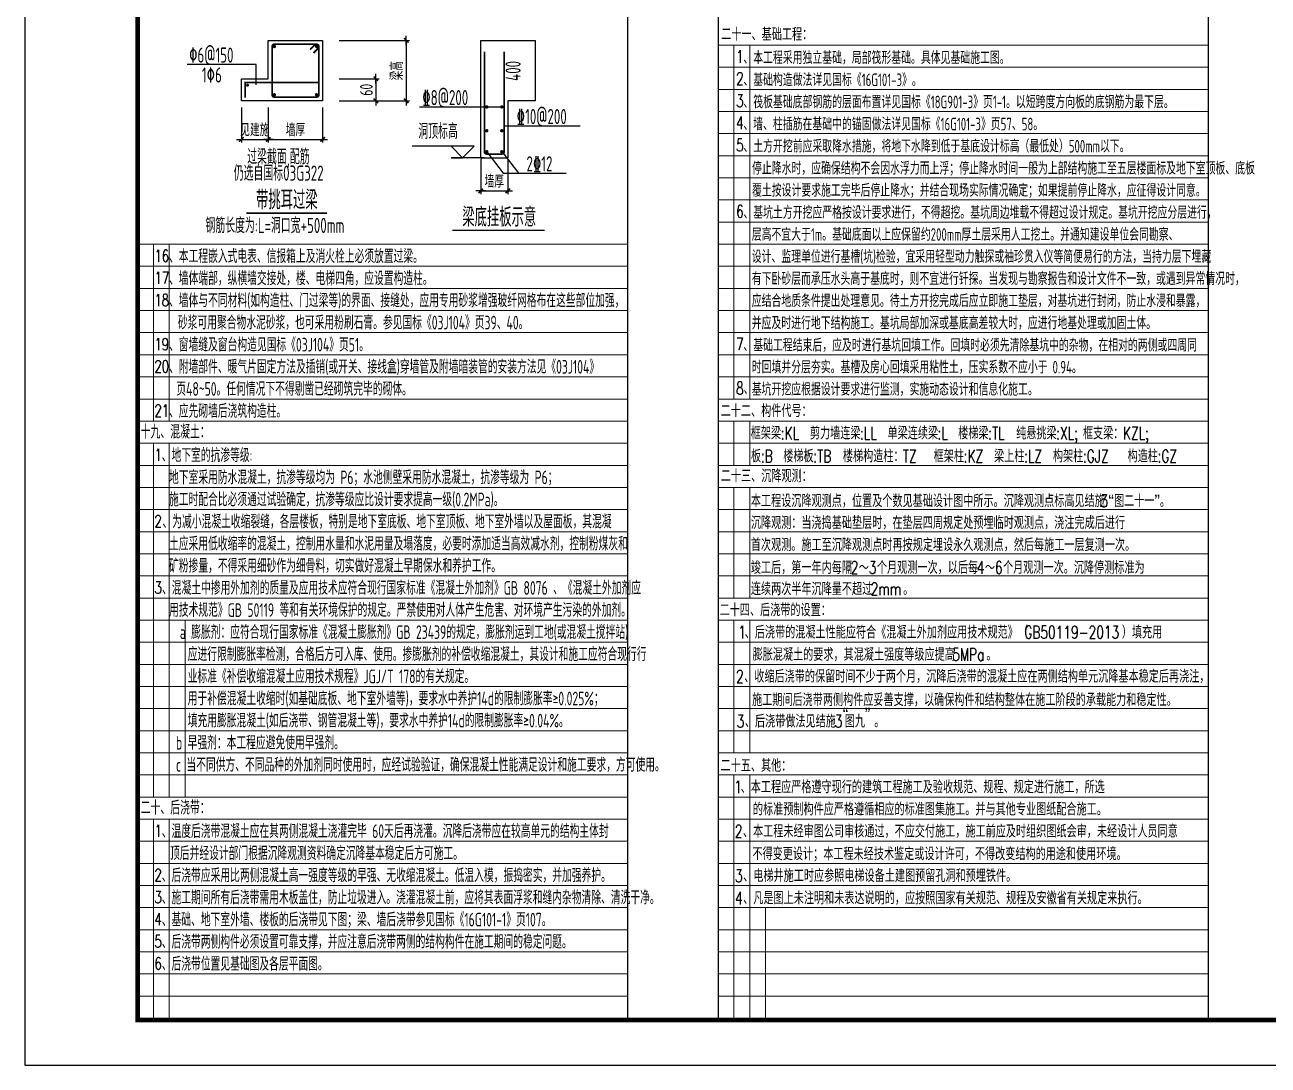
# Model space of a CAD drawing. Extents: x 1051052 to 1482120, y -981644 to -673261.
# Drawn here: x 1186102 to 1225440, y -820818 to -787887 of the extents above; entities that cross this region are included whole.
import ezdxf
from ezdxf.enums import TextEntityAlignment as Align

# ---------------------------------------------------------------- set-up
doc = ezdxf.new("R2010")
doc.units = 0
doc.header["$LTSCALE"] = 1000
doc.header["$MEASUREMENT"] = 0
doc.layers.add('TEXT', color=7, linetype='Continuous', lineweight=25)
doc.layers.add('图框外框__细线', color=9, linetype='Continuous', lineweight=18)
for name, color, linetype in [('TK', 142, 'Continuous'), ('填充', 8, 'Continuous'), ('层0', 7, 'Continuous'), ('钢筋', 1, 'Continuous')]:
    doc.layers.add(name, color=color, linetype=linetype)
doc.styles.add('_TCH_DIM', font='SIMPLEX', dxfattribs={"bigfont": 'GBCBIG'})
doc.styles.add('DIM_FONT', font='SIMPLEX', dxfattribs={"width": 0.8})
doc.styles.add('TSSD_Dimension', font='Tssdeng.shx', dxfattribs={"width": 0.7, "bigfont": 'Hztxt.shx'})
doc.styles.add('TSSD_Rein', font='Tssdeng.shx', dxfattribs={"width": 0.7, "bigfont": 'hztxt.shx'})
doc.dimstyles.new('AXIS', dxfattribs={"dimtxt": 300, "dimasz": 1, "dimexe": 100, "dimexo": 150, "dimgap": 150, "dimtad": 1, "dimdec": 0, "dimzin": 0, "dimdsep": 46, "dimtxsty": 'DIM_FONT', "dimblk": '_DIMX', "dimcen": 0.09, "dimclrt": 7, "dimadec": 0, "dimazin": 0, "dimtfac": 1, "dimtdec": 0, "dimtix": 1, "dimtmove": 2, "dimatfit": 3, "dimldrblk": '_DIMX', "dimfxl": 0, "dimtolj": 1, "dimtzin": 0, "dimarcsym": 0})

# ---------------------------------------------------------------- blocks, each defined once
blk = doc.blocks.new('_DIMX')
blk.add_line((-150, 0), (150, 0))
at = {"const_width": 50}
blk.add_lwpolyline([(-70, -70), (70, 70)], dxfattribs=at)
blk = doc.blocks.new('*D547')
at = {"layer": 'Defpoints', "color": 0, "transparency": 16777216}
for p in [(1200524, -791979), (1201385, -791979), (1201385, -793143)]:
    blk.add_point(p, dxfattribs=at)
at = {"layer": 'TEXT', "color": 0, "lineweight": -2, "transparency": 16777216}
for p, q in [((1200524, -792129), (1200524, -793243)), ((1201385, -792129), (1201385, -793243)), ((1200525, -793143), (1201384, -793143))]:
    blk.add_line(p, q, dxfattribs=at)
at = {"layer": 'TEXT', "color": 0, "lineweight": -2, "transparency": 16777216, "rotation": 180}
blk.add_blockref('_DIMX', (1200524, -793143), dxfattribs=at)
at = {"layer": 'TEXT', "color": 0, "lineweight": -2, "transparency": 16777216}
blk.add_blockref('_DIMX', (1201385, -793143), dxfattribs=at)
at = {"layer": 'TEXT', "color": 7, "transparency": 16777216, "insert": (1200954, -792843), "char_height": 400, "attachment_point": 5, "style": 'TSSD_Dimension'}
blk.add_mtext('\\A1;墙厚', dxfattribs=at)
blk = doc.blocks.new('*D548')
at = {"layer": 'Defpoints', "color": 0, "transparency": 16777216}
for p in [(1195896, -788380), (1195896, -790293), (1198168, -790293)]:
    blk.add_point(p, dxfattribs=at)
at = {"layer": 'TEXT', "color": 0, "lineweight": -2, "transparency": 16777216}
for p, q in [((1196046, -788380), (1198268, -788380)), ((1198168, -788381), (1198168, -790292)), ((1196046, -790293), (1198268, -790293))]:
    blk.add_line(p, q, dxfattribs=at)
for p, rotation in [((1198168, -788380), 90), ((1198168, -790293), 270)]:
    blk.add_blockref('_DIMX', p, dxfattribs=dict(at, rotation=rotation))
at = {"layer": 'TEXT', "color": 7, "transparency": 16777216, "insert": (1197868, -789337), "char_height": 400, "attachment_point": 5, "rotation": 90, "style": 'TSSD_Dimension'}
blk.add_mtext('\\A1;梁高', dxfattribs=at)
blk = doc.blocks.new('*D549')
at = {"layer": 'Defpoints', "color": 0, "transparency": 16777216}
for p in [(1195896, -789591), (1195896, -790293), (1197208, -790293)]:
    blk.add_point(p, dxfattribs=at)
at = {"layer": 'TEXT', "color": 0, "lineweight": -2, "transparency": 16777216}
for p, q in [((1196046, -789591), (1197308, -789591)), ((1197208, -789592), (1197208, -790292)), ((1196046, -790293), (1197308, -790293))]:
    blk.add_line(p, q, dxfattribs=at)
for p, rotation in [((1197208, -789591), 90), ((1197208, -790293), 270)]:
    blk.add_blockref('_DIMX', p, dxfattribs=dict(at, rotation=rotation))
at = {"layer": 'TEXT', "color": 7, "transparency": 16777216, "insert": (1196908, -789942), "char_height": 400, "attachment_point": 5, "rotation": 90, "style": 'TSSD_Dimension'}
blk.add_mtext('\\A1;60', dxfattribs=at)
blk = doc.blocks.new('*D550')
at = {"layer": 'Defpoints', "color": 0, "transparency": 16777216}
for p in [(1193803, -790349), (1195524, -790349), (1195524, -791513)]:
    blk.add_point(p, dxfattribs=at)
at = {"layer": 'TEXT', "color": 0, "lineweight": -2, "transparency": 16777216}
for p, q in [((1193803, -790499), (1193803, -791613)), ((1195524, -790499), (1195524, -791613)), ((1193804, -791513), (1195523, -791513))]:
    blk.add_line(p, q, dxfattribs=at)
at = {"layer": 'TEXT', "color": 0, "lineweight": -2, "transparency": 16777216, "rotation": 180}
blk.add_blockref('_DIMX', (1193803, -791513), dxfattribs=at)
at = {"layer": 'TEXT', "color": 0, "lineweight": -2, "transparency": 16777216}
blk.add_blockref('_DIMX', (1195524, -791513), dxfattribs=at)
at = {"layer": 'TEXT', "color": 7, "transparency": 16777216, "insert": (1194664, -791213), "char_height": 400, "attachment_point": 5, "style": 'TSSD_Dimension'}
blk.add_mtext('\\A1;墙厚', dxfattribs=at)
blk = doc.blocks.new('*D551')
at = {"layer": 'Defpoints', "color": 0, "transparency": 16777216}
for p in [(1192953, -790349), (1193803, -790349), (1193803, -791513)]:
    blk.add_point(p, dxfattribs=at)
at = {"layer": 'TEXT', "color": 0, "lineweight": -2, "transparency": 16777216}
for p, q in [((1192953, -790499), (1192953, -791613)), ((1193803, -790499), (1193803, -791613)), ((1192952, -791513), (1192951, -791513)), ((1192953, -791513), (1193803, -791513)), ((1193804, -791513), (1193805, -791513))]:
    blk.add_line(p, q, dxfattribs=at)
blk.add_blockref('_DIMX', (1192953, -791513), dxfattribs=at)
at = {"layer": 'TEXT', "color": 0, "lineweight": -2, "transparency": 16777216, "rotation": 180}
blk.add_blockref('_DIMX', (1193803, -791513), dxfattribs=at)
at = {"layer": 'TEXT', "color": 7, "transparency": 16777216, "insert": (1193378, -791213), "char_height": 400, "attachment_point": 5, "style": 'TSSD_Dimension'}
blk.add_mtext('\\A1;见建施', dxfattribs=at)
blk = doc.blocks.new('A2K')
at = {"layer": 'TK'}
blk.add_lwpolyline([(0, 0), (59400, 0), (59400, 42000), (0, 42000)], close=True, dxfattribs=at)
at = {"layer": 'TK', "const_width": 100}
blk.add_lwpolyline([(2500, 1000), (58400, 1000), (58400, 41000), (2500, 41000)], close=True, dxfattribs=at)

msp = doc.modelspace()

# ---------------------------------------------------------------- linework, layer by layer
msp.add_line((1189669.715, -819391.036), (1259451.544, -819391.036))
at = {"layer": 'TEXT'}
for p, q in [((1193803.348, -788380.415, 1588.811), (1195523.732, -788380.415, 1588.811)), ((1193803.348, -789591.001, 1588.811), (1193803.348, -788380.415, 1588.811)), ((1195523.732, -788380.415, 1588.811), (1195523.732, -790292.609, 1588.811)), ((1200524.317, -788380.415, 1588.811), (1202244.701, -788380.415, 1588.811)), ((1200524.317, -792096.691, 1588.811), (1200524.317, -788380.415, 1588.811)), ((1202244.701, -788380.415, 1588.811), (1202244.701, -790292.609, 1588.811)), ((1193421.626, -789137.881, 1588.811), (1191232.946, -789137.881, 1588.811)), ((1193421.626, -789785.881, 1588.811), (1193421.626, -789137.881, 1588.811)), ((1192953.146, -789591.001, 1588.811), (1193803.348, -789591.001, 1588.811)), ((1192953.146, -790292.609, 1588.811), (1192953.146, -789591.001, 1588.811)), ((1195523.732, -790292.609, 1588.811), (1192953.146, -790292.609, 1588.811)), ((1201384.509, -790292.609, 1588.811), (1201384.509, -792096.691, 1588.811)), ((1202244.701, -790292.609, 1588.811), (1201384.509, -790292.609, 1588.811)), ((1198583.415, -790484.75, 1588.811), (1201192.509, -790484.75, 1588.811)), ((1201264.509, -791084.845, 1588.811), (1203676.175, -791084.845, 1588.811)), ((1200524.317, -792096.691, 1588.811), (1201384.509, -792096.691, 1588.811)), ((1200716.317, -791904.691, 1588.811), (1201233.177, -792581.771, 1588.811)), ((1201205.6, -791904.691, 1588.811), (1201722.46, -792581.771, 1588.811)), ((1201233.177, -792581.771, 1588.811), (1203226.359, -792581.771, 1588.811))]:
    msp.add_line(p, q, dxfattribs=at)
at = {"layer": 'TEXT', "const_width": 54, "elevation": 1588.811}
for points in [[(1195126.026, -788670.12), (1195295.732, -788500.415), (1195331.732, -788500.415, -0.414213562), (1195403.732, -788572.415), (1195403.732, -790100.609, -0.414213562), (1195331.732, -790172.609), (1193995.348, -790172.609, -0.414213562), (1193923.348, -790100.609), (1193923.348, -788572.415, -0.414213562), (1193995.348, -788500.415), (1195331.732, -788500.415, -0.414213562), (1195403.732, -788572.415), (1195403.732, -788608.415), (1195234.026, -788778.12)], [(1201033.746, -791976.691), (1200716.317, -791976.691, -0.414213562), (1200644.317, -791904.691), (1200644.317, -788732.387)], [(1200875.08, -791976.691), (1201192.509, -791976.691, 0.414213562), (1201264.509, -791904.691), (1201264.509, -788732.387)]]:
    msp.add_lwpolyline(points, format="xyb", dxfattribs=at)
at = {"layer": 'TEXT', "elevation": 1588.811}
for points, const_width in [([(1193968.348, -788572.415, 1), (1194022.348, -788572.415, 1)], 54), ([(1195304.732, -788572.415, 1), (1195358.732, -788572.415, 1)], 54), ([(1193125.285, -789799.42, 1), (1193173.285, -789799.42, 1)], 48), ([(1193968.348, -790100.609, 1), (1194022.348, -790100.609, 1)], 54), ([(1195304.732, -790100.609, 1), (1195358.732, -790100.609, 1)], 54), ([(1200689.317, -790484.75, 1), (1200743.317, -790484.75, 1)], 54), ([(1201219.509, -790484.75, -1), (1201165.509, -790484.75, -1)], 54), ([(1200689.317, -791239.675, 1), (1200743.317, -791239.675, 1)], 54), ([(1201219.509, -791239.675, -1), (1201165.509, -791239.675, -1)], 54), ([(1200689.317, -791904.691, 1), (1200743.317, -791904.691, 1)], 54), ([(1201219.509, -791904.691, -1), (1201165.509, -791904.691, -1)], 54)]:
    msp.add_lwpolyline(points, format="xyb", close=True, dxfattribs=dict(at, const_width=const_width))
for points, const_width in [([(1193072.181, -790193.525), (1193072.181, -789714.485), (1195403.732, -789714.485)], 54), ([(1193106.457, -793847.296), (1195665.04, -793847.296)], 48), ([(1199626.838, -794393.081), (1202553.689, -794393.081)], 48)]:
    msp.add_lwpolyline(points, dxfattribs=dict(at, const_width=const_width))
msp.add_lwpolyline([(1200634.377, -792096.691), (1199585.577, -792096.691), (1199950.377, -792096.691), (1199585.577, -791731.891), (1199950.377, -792096.691), (1200315.177, -791731.891), (1198354.377, -791731.891)], dxfattribs=at)
at = {"layer": '图框外框__细线'}
for p, q in [((1208039.488, -788531.161), (1223539.488, -788531.161)), ((1208539.466, -788531.161), (1208539.466, -799731.161)), ((1209039.466, -788531.161), (1209039.466, -799731.161)), ((1208039.487, -789231.161), (1223539.487, -789231.161)), ((1208039.487, -789231.161), (1223539.487, -789231.161)), ((1208039.487, -789931.161), (1223539.487, -789931.161)), ((1208039.487, -790631.161), (1223539.487, -790631.161)), ((1208039.486, -791331.161), (1223539.486, -791331.161)), ((1208039.486, -791331.161), (1223539.486, -791331.161)), ((1208039.486, -792031.161), (1223539.486, -792031.161)), ((1208039.486, -792731.161), (1223539.486, -792731.161)), ((1208039.485, -793431.161), (1223539.485, -793431.161)), ((1208039.485, -793431.161), (1223539.485, -793431.161)), ((1208039.485, -794131.161), (1223539.485, -794131.161)), ((1189669.663, -794831.161), (1205169.663, -794831.161)), ((1190169.644, -794831.161), (1190169.644, -800431.161)), ((1190669.644, -794831.161), (1190669.644, -800431.161)), ((1208039.485, -794831.161), (1223539.485, -794831.161)), ((1189669.663, -795531.161), (1205169.663, -795531.161)), ((1208039.484, -795531.161), (1223539.484, -795531.161)), ((1208039.484, -795531.161), (1223539.484, -795531.161)), ((1189669.662, -796231.161), (1205169.662, -796231.161)), ((1189669.662, -796231.161), (1205169.662, -796231.161)), ((1208039.484, -796231.161), (1223539.484, -796231.161)), ((1189669.662, -796931.161), (1205169.662, -796931.161)), ((1208039.484, -796931.161), (1223539.484, -796931.161)), ((1189669.662, -797631.161), (1205169.662, -797631.161)), ((1208039.505, -797631.161), (1223539.505, -797631.161)), ((1208039.505, -797631.161), (1223539.505, -797631.161)), ((1189669.684, -798331.161), (1205169.684, -798331.161)), ((1189669.684, -798331.161), (1205169.684, -798331.161)), ((1208039.505, -798331.161), (1223539.505, -798331.161)), ((1189669.684, -799031.161), (1205169.684, -799031.161)), ((1208039.505, -799031.161), (1223539.505, -799031.161)), ((1189669.684, -799731.161), (1205169.684, -799731.161)), ((1208039.504, -799731.161), (1223539.504, -799731.161)), ((1208039.504, -799731.161), (1223539.504, -799731.161)), ((1189669.683, -800431.161), (1205169.683, -800431.161)), ((1189669.683, -800431.161), (1205169.683, -800431.161)), ((1189669.683, -800431.161), (1205169.683, -800431.161)), ((1208039.504, -800431.161), (1223539.504, -800431.161)), ((1208539.466, -800431.161), (1208539.466, -801831.161)), ((1209039.466, -800431.161), (1209039.466, -801831.161)), ((1189669.683, -801131.161), (1205169.683, -801131.161)), ((1190169.644, -801131.161), (1190169.644, -812331.161)), ((1190669.644, -801131.161), (1190669.644, -812331.161)), ((1208039.504, -801131.161), (1223539.504, -801131.161)), ((1189669.689, -801831.161), (1205169.689, -801831.161)), ((1189669.689, -801831.161), (1205169.689, -801831.161)), ((1208039.511, -801831.161), (1223539.511, -801831.161)), ((1208039.511, -801831.161), (1223539.511, -801831.161)), ((1189669.689, -802531.161), (1205169.689, -802531.161)), ((1208039.511, -802531.161), (1223539.511, -802531.161)), ((1208539.466, -802531.161), (1208539.466, -806031.161)), ((1209039.466, -802531.161), (1209039.466, -806031.161)), ((1189669.689, -803231.161), (1205169.689, -803231.161)), ((1208039.511, -803231.161), (1223539.511, -803231.161)), ((1189669.689, -803931.161), (1205169.689, -803931.161)), ((1189669.689, -803931.161), (1205169.689, -803931.161)), ((1208039.51, -803931.161), (1223539.51, -803931.161)), ((1208039.51, -803931.161), (1223539.51, -803931.161)), ((1189669.689, -804631.161), (1205169.689, -804631.161)), ((1208039.51, -804631.161), (1223539.51, -804631.161)), ((1189669.689, -805331.161), (1205169.689, -805331.161)), ((1208039.51, -805331.161), (1223539.51, -805331.161)), ((1189669.688, -806031.161), (1205169.688, -806031.161)), ((1189669.688, -806031.161), (1205169.688, -806031.161)), ((1208039.509, -806031.161), (1223539.509, -806031.161)), ((1208039.509, -806031.161), (1223539.509, -806031.161)), ((1189669.688, -806731.161), (1205169.688, -806731.161)), ((1191169.644, -806731.161), (1191169.644, -812331.161)), ((1208039.509, -806731.161), (1223539.509, -806731.161)), ((1208539.466, -806731.161), (1208539.466, -810931.161)), ((1209039.466, -806731.161), (1209039.466, -810931.161)), ((1189669.688, -807431.161), (1205169.688, -807431.161)), ((1208039.509, -807431.161), (1223539.509, -807431.161)), ((1189669.687, -808131.161), (1205169.687, -808131.161)), ((1189669.687, -808131.161), (1205169.687, -808131.161)), ((1208039.508, -808131.161), (1223539.508, -808131.161)), ((1208039.508, -808131.161), (1223539.508, -808131.161)), ((1189669.687, -808831.161), (1205169.687, -808831.161)), ((1208039.508, -808831.161), (1223539.508, -808831.161)), ((1189669.687, -809531.161), (1205169.687, -809531.161)), ((1208039.508, -809531.161), (1223539.508, -809531.161)), ((1189669.686, -810231.161), (1205169.686, -810231.161)), ((1189669.686, -810231.161), (1205169.686, -810231.161)), ((1208039.507, -810231.161), (1223539.507, -810231.161)), ((1208039.507, -810231.161), (1223539.507, -810231.161)), ((1189669.686, -810931.161), (1205169.686, -810931.161)), ((1208039.507, -810931.161), (1223539.507, -810931.161)), ((1189669.686, -811631.161), (1205169.686, -811631.161)), ((1208039.507, -811631.161), (1223539.507, -811631.161)), ((1208539.466, -811631.161), (1208539.466, -819391.036)), ((1209039.466, -811631.161), (1209039.466, -819391.036)), ((1189669.685, -812331.161), (1205169.685, -812331.161)), ((1189669.685, -812331.161), (1205169.685, -812331.161)), ((1208039.506, -812331.161), (1223539.506, -812331.161)), ((1208039.506, -812331.161), (1223539.506, -812331.161)), ((1189669.685, -813031.161), (1205169.685, -813031.161)), ((1190169.644, -813031.161), (1190169.644, -819391.036)), ((1190669.644, -813031.161), (1190669.644, -819391.036)), ((1208039.506, -813031.161), (1223539.506, -813031.161)), ((1189669.685, -813731.161), (1205169.685, -813731.161)), ((1208039.506, -813731.161), (1223539.506, -813731.161)), ((1189669.706, -814431.161), (1205169.706, -814431.161)), ((1189669.706, -814431.161), (1205169.706, -814431.161)), ((1208039.528, -814431.161), (1223539.528, -814431.161)), ((1208039.528, -814431.161), (1223539.528, -814431.161)), ((1189669.706, -815131.161), (1205169.706, -815131.161)), ((1208039.528, -815131.161), (1223539.528, -815131.161)), ((1189669.706, -815831.161), (1205169.706, -815831.161)), ((1208039.528, -815831.161), (1223539.528, -815831.161)), ((1209539.466, -815831.161), (1209539.466, -819391.036)), ((1189669.705, -816531.161), (1205169.705, -816531.161)), ((1189669.705, -816531.161), (1205169.705, -816531.161)), ((1208039.527, -816531.161), (1223539.527, -816531.161)), ((1208039.527, -816531.161), (1223539.527, -816531.161)), ((1189669.705, -817231.161), (1205169.705, -817231.161)), ((1208039.527, -817231.161), (1223539.527, -817231.161)), ((1189669.705, -817931.161), (1205169.705, -817931.161)), ((1208039.527, -817931.161), (1223539.527, -817931.161)), ((1189669.713, -818631.161), (1205169.713, -818631.161)), ((1208039.535, -818631.161), (1223539.535, -818631.161))]:
    msp.add_line(p, q, dxfattribs=at)
at = {"layer": '钢筋'}
for p, q in [((1189669.644, -766831.161), (1189669.715, -819391.036)), ((1205169.644, -766831.161), (1205169.715, -819391.036)), ((1208039.466, -766831.161), (1208039.493, -819391.036)), ((1223539.539, -770220.497), (1223539.485, -819391.036))]:
    msp.add_line(p, q, dxfattribs=at)

# ---------------------------------------------------------------- block references
at = {"layer": '填充', "xscale": 1.427198797693996, "yscale": 1.427198797693996, "zscale": 1.427198797693996}
msp.add_blockref('A2K', (1186101.718, -820818.235), dxfattribs=at)

# ---------------------------------------------------------------- texts
at = {"layer": 'TEXT', "style": 'TSSD_Rein', "width": 0.65}
for s, height, p in [('%%1306@150', 480, (1191297.266, -789084.121, 1588.811)), ('、本工程采用独立基础，局部筏形基础。具体见基础施工图。', 400, (1208836.638, -789128.242, 553.441)), ('1%%1306', 480, (1191702.701, -789713.924, 1588.811)), ('、基础构造做法详见国标《16G101-3》。', 400, (1208836.638, -789828.242, 553.441)), ('%%1328@200', 480, (1198673.42, -790429.543, 1588.811)), ('、筏板基础底部钢筋的层面布置详见国标《18G901-3》页1-1。以短跨度方向板的底钢筋为最下层。', 400, (1208836.638, -790528.242, 553.441)), ('%%13210@200', 480, (1201663.658, -791029.638, 1588.811)), ('、墙、柱插筋在基础中的锚固做法详见国标《16G101-3》页57、58。', 400, (1208836.638, -791228.242, 553.441)), ('、土方开挖前应采取降水措施，将地下水降到低于基底设计标高（最低处）500mm以下。', 400, (1208836.638, -791928.242, 553.441)), ('过梁截面,配筋', 480, (1193137.981, -792301.954, 1588.811)), ('2%%13212', 480, (1201973.338, -792526.564, 1588.811)), ('停止降水时，应确保结构不会因水浮力而上浮；停止降水时间一般为上部结构施工至五层楼面标及地下室顶板、底板', 400, (1209110.638, -792628.242, 553.441)), ('仍选自国标03G322', 480, (1192713.056, -792820.86, 1588.811)), ('覆土按设计要求施工完毕后停止降水；并结合现场实际情况确定；如果提前停止降水，应征得设计同意。', 400, (1209110.638, -793328.242, 553.441)), ('、基坑土方开挖应严格按设计要求进行，不得超挖。基坑周边堆载不得超过设计规定。基坑开挖应分层进行，', 400, (1208836.638, -794028.242, 553.441)), ('钢筋长度为:L=洞口宽+500mm', 480, (1191816.385, -794477.618, 1588.811)), ('层高不宜大于1m。基础底面以上应保留约200mm厚土层采用人工挖土。并通知建设单位会同勘察、', 400, (1209101.638, -794723.242, 553.441)), ('、本工程嵌入式电表、信报箱上及消火栓上必须放置过梁。', 432, (1190663.851, -795428.242, 553.441)), ('设计、监理单位进行基槽(坑)检验，宜采用轻型动力触探或袖珍贯入仪等简便易行的方法，当持力层下埋藏', 400, (1209101.638, -795423.242, 553.441)), ('、墙体端部，纵横墙交接处，楼、电梯四角，应设置构造柱。', 432, (1190663.851, -796128.242, 553.441)), ('有下卧砂层而承压水头高于基底时，则不宜进行钎探。当发现与勘察报告和设计文件不一致，或遇到异常情况时，', 400, (1209101.638, -796123.242, 553.441)), ('、墙体与不同材料(如构造柱、门过梁等)的界面、接缝处，应用专用砂浆增强玻纤网格布在这些部位加强，', 432, (1190663.851, -796828.242, 553.441)), ('应结合地质条件提出处理意见。待土方开挖完成后应立即施工垫层，对基坑进行封闭，防止水浸和暴露，', 400, (1209101.638, -796823.242, 553.441)), ('砂浆可用聚合物水泥砂浆，也可采用粉刷石膏。参见国标《03J104》页39、40。', 432, (1190944.851, -797528.242, 553.441)), ('并应及时进行地下结构施工。基坑局部加深或基底高差较大时，应进行地基处理或加固土体。 ', 400, (1209101.638, -797523.242, 553.441)), ('、窗墙缝及窗台构造见国标《03J104》页51。', 432, (1190663.851, -798228.242, 553.441)), ('、基础工程结束后，应及时进行基坑回填工作。回填时必须先清除基坑中的杂物，在相对的两侧或四周同', 400, (1208836.638, -798228.242, 553.441)), ('、附墙部件、暖气片固定方法及插销(或开关、接线盒)穿墙管及附墙暗装管的安装方法见《03J104》', 432, (1190663.851, -798928.242, 553.441)), ('时回填并分层夯实。基槽及房心回填采用粘性土，压实系数不应小于 0.94。', 400, (1209101.638, -798923.242, 553.441)), ('页48~50。任何情况下不得剔凿已经砌筑完毕的砌体。', 432, (1190893.851, -799628.242, 553.441)), ('基坑开挖应根据设计要求进行监测，实施动态设计和信息化施工。', 400, (1209101.638, -799623.242, 553.441)), ('、应先砌墙后浇筑构造柱。', 432, (1190663.851, -800328.242, 553.441)), ('、地下室的抗渗等级:', 432, (1190433.851, -801728.242, 553.441)), ('地下室采用防水混凝土，抗渗等级均为 P6；水池侧壁采用防水混凝土，抗渗等级为 P6；', 432, (1190663.851, -802428.242, 553.441)), ('施工时配合比必须通过试验确定，抗渗等级应比设计要求提高一级(0.2MPa)。', 432, (1190663.851, -803128.242, 553.441)), ('、为减小混凝土收缩裂缝，各层楼板，特别是地下室底板、地下室顶板、地下室外墙以及屋面板，其混凝', 432, (1190456.851, -803828.242, 553.441)), ('土应采用低收缩率的混凝土，控制用水量和水泥用量及塌落度，必要时添加适当高效减水剂，控制粉煤灰和', 432, (1190663.851, -804528.242, 553.441)), ('矿粉掺量，不得采用细砂作为细骨料，切实做好混凝土早期保水和养护工作。', 432, (1190663.851, -805228.242, 553.441)), ('、混凝土中掺用外加剂的质量及应用技术应符合现行国家标准《混凝土外加剂》GB 8076 、《混凝土外加剂应', 432, (1190441.851, -805928.242, 553.441)), ('用技术规范》GB 50119 等和有关环境保护的规定。严禁使用对人体产生危害、对环境产生污染的外加剂。', 432, (1190663.851, -806628.242, 553.441)), ('  a 膨胀剂：应符合现行国家标准《混凝土膨胀剂》GB 23439的规定，膨胀剂运到工地(或混凝土搅拌站)', 432, (1190663.851, -807328.242, 553.441)), ('应进行限制膨胀率检测，合格后方可入库、使用。掺膨胀剂的补偿收缩混凝土，其设计和施工应符合现行行', 432, (1191254.851, -808028.242, 553.441)), ('业标准《补偿收缩混凝土应用技术规程》JGJ/T 178的有关规定。', 432, (1191254.851, -808728.242, 553.441)), ('用于补偿混凝土收缩时(如基础底板、地下室外墙等)，要求水中养护14d的限制膨胀率≥0.025%%%；', 432, (1191254.851, -809428.242, 553.441)), ('填充用膨胀混凝土(如后浇带、钢管混凝土等)，要求水中养护14d的限制膨胀率≥0.04%%%。', 432, (1191254.851, -810128.242, 553.441)), ('  b 早强剂：本工程应避免使用早强剂。', 432, (1190542.851, -810828.242, 553.441)), ('  c 当不同供方、不同品种的外加剂同时使用时，应经试验验证，确保混凝土性能满足设计和施工要求，方可使用。', 432, (1190542.851, -811528.242, 553.441)), ('、温度后浇带混凝土应在其两侧混凝土浇灌完毕 60天后再浇灌。沉降后浇带应在较高单元的结构主体封', 432, (1190433.867, -813628.242, 553.441)), ('顶后并经设计部门根据沉降观测资料确定沉降基本稳定后方可施工。', 432, (1190696.867, -814328.242, 553.441)), ('、后浇带应采用比两侧混凝土高一强度等级的早强、无收缩混凝土。低温入模，振捣密实，并加强养护。', 432, (1190433.867, -815028.242, 553.441)), ('、施工期间所有后浇带需用木板盖住，防止垃圾进入。浇灌混凝土前，应将其表面浮浆和缝内杂物清除、清洗干净。', 432, (1190433.867, -815728.242, 553.441)), ('、基础、地下室外墙、楼板的后浇带见下图；梁、墙后浇带参见国标《16G101-1》页107。', 432, (1190433.867, -816428.242, 553.441)), ('、后浇带两侧构件必须设置可靠支撑，并应注意后浇带两侧的结构构件在施工期间的稳定问题。', 432, (1190433.867, -817128.242, 553.441)), ('、后浇带位置见基础图及各层平面图。', 432, (1190433.867, -817828.242, 553.441))]:
    msp.add_text(s, height=height, dxfattribs=at).set_placement(p)
msp.add_text('400', height=480, rotation=90, dxfattribs=at).set_placement((1201789.571, -789661.03, 1588.811))
msp.add_text('洞顶标高', height=480, dxfattribs=at).set_placement((1199799.668, -791640.691, 1588.811), align=Align.BOTTOM_RIGHT)
for s, p in [('带挑耳过梁', (1194390.845, -793428.243, 1588.811)), ('梁底挂板示意', (1201111.814, -793974.028, 1588.811))]:
    msp.add_text(s, height=600, dxfattribs=at).set_placement(p, align=Align.MIDDLE_CENTER)
at = {"layer": '层0', "style": '_TCH_DIM'}
for s, height, p in [('二十一、基础工程：', 400, (1208134.675, -788385.205)), ('二十二、构件代号：', 400, (1208118.098, -800306.114)), ('十九、混凝土：', 434.0426, (1189764.888, -800985.205)), ('框架梁', 400, (1209069.598, -801011.093)), ('剪力墙连梁', 400, (1210943.185, -801011.093)), ('单梁连续梁', 400, (1213397.258, -801011.093)), ('楼梯梁', 400, (1215632.759, -801011.093)), ('纯悬挑梁', 400, (1217467.775, -801011.093)), ('框支梁：', 400, (1219580.176, -801011.093)), ('板', 400, (1209075.489, -801737.153)), ('楼梯板', 400, (1210098.589, -801737.153)), ('楼梯构造柱：', 400, (1211985.033, -801737.153)), ('框架柱', 400, (1214857.92, -801737.153)), ('梁上柱', 400, (1216770.079, -801737.153)), ('构架柱', 400, (1218630.808, -801737.153)), ('构造柱', 400, (1220992.966, -801737.153)), ('二十三、沉降观测：', 400, (1208121.475, -802366.832)), ('本工程设沉降观测点，位置及个数见基础设计图中所示。沉降观测点标高见结施', 400, (1209072.741, -803155.075)), ('“图二十一”。', 400, (1220388.395, -803155.075)), ('沉降观测：当浇捣基础垫层时，在垫层四周规定处预埋临时观测点，浇注完成后进行', 400, (1209072.741, -803848.262)), ('首次观测。施工至沉降观测点时再按规定埋设永久观测点，然后每施工一层复测一次。', 400, (1209072.741, -804547.262)), ('竣工后，第一年内每隔', 400, (1209072.741, -805266.84)), ('个月观测一次，以后每', 400, (1213062.559, -805266.84)), ('个月观测一次。沉降停测标准为', 400, (1217052.376, -805266.84)), ('～', 400, (1212489.458, -805266.84)), ('～', 400, (1216479.276, -805266.84)), ('连续两次半年沉降量不超过', 400, (1209072.741, -805941.879)), ('。', 400, (1213892.802, -805941.879)), ('二十四、后浇带的设置：', 400, (1208084.202, -806610.158)), ('、后浇带的混凝土性能应符合《混凝土外加剂应用技术规范》（', 400, (1208878.956, -807315.65)), ('）填充用', 400, (1220811.479, -807315.65)), ('膨胀混凝土的要求，其混凝土强度等级应提高', 400, (1209127.219, -808019.661)), ('。', 400, (1216526.368, -808019.661)), ('、收缩后浇带的保留时间不少于两个月，沉降后浇带的混凝土应在两侧结构单元沉降基本稳定后再浇注，', 400, (1208862.609, -808712.268)), ('施工期间后浇带两侧构件应妥善支撑，以确保构件和结构整体在施工阶段的承载能力和稳定性。', 400, (1209111.09, -809452.637)), ('“', 400, (1211983.781, -809906.883)), ('”', 400, (1212675.536, -809906.883)), ('、后浇带做法见结施', 400, (1208883.021, -810131.883)), ('图九', 400, (1212043.621, -810131.883)), ('。', 400, (1212979.662, -810131.883)), ('二十五、其他：', 400, (1208113.976, -811533.838)), ('、本工程应严格遵守现行的建筑工程施工及验收规范、规程、规定进行施工，所选', 400, (1208750.159, -812213.407)), ('二十、后浇带：', 434.0426, (1189764.904, -812885.205)), ('的标准预制构件应严格遵循相应的标准图集施工。并与其他专业图纸配合施工。', 400, (1209137.82, -812915.43)), ('、本工程未经审图公司审核通过，不应交付施工，施工前应及时组织图纸会审，未经设计人员同意', 400, (1208822.103, -813613.852)), ('不得变更设计；本工程未经技术鉴定或设计许可，不得改变结构的用途和使用环境。', 400, (1209123.23, -814329.749)), ('、电梯井施工时应参照电梯设备土建图预留孔洞和预埋铁件。', 400, (1208829.9, -815021.367)), ('、凡是图上未注明和未表达说明的，应按照国家有关规范、规程及安徽省有关规定来执行。', 400, (1208829.9, -815728.793))]:
    msp.add_text(s, height=height, dxfattribs=at).set_placement(p)
at = {"layer": '层0', "style": '_TCH_DIM', "width": 0.705882}
for s, height, p in [('1', 400, (1208605.817, -789090.531)), ('2', 400, (1208605.817, -789790.531)), ('3', 400, (1208605.817, -790490.531)), ('4', 400, (1208605.817, -791190.531)), ('5', 400, (1208605.817, -791890.531)), ('6', 400, (1208605.817, -793990.531)), ('16', 382.5, (1190202.995, -795390.531)), ('17', 382.5, (1190202.995, -796090.531)), ('18', 382.5, (1190202.995, -796790.531)), ('19', 382.5, (1190202.995, -798190.531)), ('7', 400, (1208605.817, -798190.531)), ('20', 382.5, (1190202.995, -798890.531)), ('8、', 400, (1208605.817, -799590.531)), ('21', 382.5, (1190202.995, -800290.531)), (':KL', 400, (1210017.471, -801011.093)), (':LL', 400, (1212522.972, -801011.093)), (':L', 400, (1214977.045, -801011.093)), (':TL', 400, (1216580.632, -801011.093)), (':XL;', 400, (1218731.604, -801011.093)), ('KZL;', 400, (1220844.006, -801011.093)), ('1', 382.5, (1190202.995, -801690.531)), (':B', 400, (1209391.446, -801737.153)), (':TB', 400, (1211046.462, -801737.153)), ('TZ', 400, (1213880.778, -801737.153)), (':KZ', 400, (1215805.793, -801737.153)), (':LZ', 400, (1217717.951, -801737.153)), (':GJZ', 400, (1219578.68, -801737.153)), (':GZ', 400, (1221940.838, -801737.153)), ('3', 400, (1220131.252, -803155.075)), ('2', 382.5, (1190202.995, -803790.531)), ('2', 400, (1212232.316, -805266.84)), ('3', 400, (1212805.416, -805266.84)), ('4', 400, (1216222.133, -805266.84)), ('6', 400, (1216795.233, -805266.84)), ('3', 382.5, (1190202.995, -805890.531)), ('2mm', 400, (1212864.23, -805941.879)), ('1', 400, (1208673.242, -807315.65)), ('GB50119-2013', 400, (1217725.765, -807315.65)), ('5MPa', 400, (1215446.368, -808019.661)), ('2', 400, (1208605.466, -808712.268)), ('3', 400, (1208625.878, -810131.883)), ('3', 400, (1211726.638, -810131.883)), ('1', 400, (1208544.445, -812213.407)), ('1', 382.5, (1190203.011, -813590.531)), ('2', 400, (1208564.96, -813613.852)), ('2', 382.5, (1190203.011, -814990.531)), ('3', 400, (1208572.757, -815021.367)), ('3', 382.5, (1190203.011, -815690.531)), ('4', 400, (1208572.757, -815728.793)), ('4', 382.5, (1190203.011, -816390.531)), ('5', 382.5, (1190203.011, -817090.531)), ('6', 382.5, (1190203.011, -817790.531))]:
    msp.add_text(s, height=height, dxfattribs=at).set_placement(p)

# ---------------------------------------------------------------- dimensions: what is measured, and where the dimension line sits
at = {"layer": 'TEXT'}
for base, p1, text, picture, middle in [((1198167.866, -790292.609, 1588.811), (1195895.727, -788380.415, 1588.811), '梁高', '*D548', (1197867.866, -789336.512, 1588.811)), ((1197207.866, -790292.609, 1588.811), (1195895.727, -789591.001, 1588.811), '60', '*D549', (1196907.866, -789941.805, 1588.811))]:
    dim = msp.add_linear_dim(base=base, p1=p1, p2=(1195895.727, -790292.609, 1588.811), angle=90, text=text, dimstyle='AXIS', override={"dimtxt": 400, "dimgap": 100, "dimlfac": 0.3, "dimtxsty": 'TSSD_Dimension', "dimsah": 1, "dimse1": 0, "dimse2": 0, "dimtfac": 0.3}, dxfattribs=at)
    dim.commit()
    dim.dimension.update_dxf_attribs({"geometry": picture, "text_midpoint": middle})
for base, p1, p2, text, picture, middle in [((1193803.348, -791513.081, 1588.811), (1192953.146, -790349.366, 1588.811), (1193803.348, -790349.366, 1588.811), '见建施', '*D551', (1193378.247, -791213.081, 1588.811)), ((1195523.732, -791513.081, 1588.811), (1193803.348, -790349.366, 1588.811), (1195523.732, -790349.366, 1588.811), '墙厚', '*D550', (1194663.54, -791213.081, 1588.811)), ((1201384.509, -793142.715, 1588.811), (1200524.317, -791978.999, 1588.811), (1201384.509, -791978.999, 1588.811), '墙厚', '*D547', (1200954.413, -792842.715, 1588.811))]:
    dim = msp.add_linear_dim(base=base, p1=p1, p2=p2, text=text, dimstyle='AXIS', override={"dimtxt": 400, "dimgap": 100, "dimlfac": 0.3, "dimtxsty": 'TSSD_Dimension', "dimsah": 1, "dimse1": 0, "dimse2": 0, "dimtfac": 0.3}, dxfattribs=at)
    dim.commit()
    dim.dimension.update_dxf_attribs({"geometry": picture, "text_midpoint": middle})

doc.saveas('drawing.dxf')
